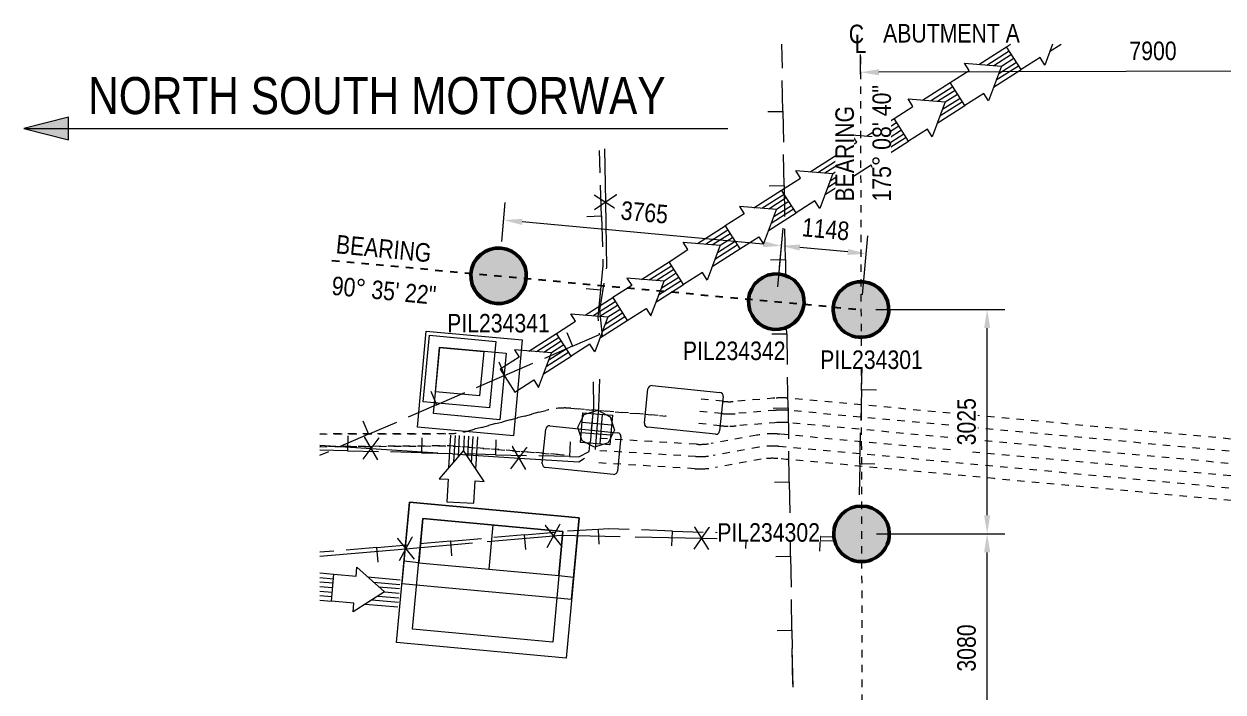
# Model space of a CAD drawing. Header units: metres. Extents: x 565 to 597, y 2 to 1696.
# Drawn here: x 565.45 to 581.63, y 1685.56 to 1694.56 of the extents above; entities that cross this region are included whole.
import ezdxf

# ---------------------------------------------------------------- set-up
doc = ezdxf.new("R2010")
doc.units = ezdxf.units.M
for name, pattern in [('Dashed', [0.0075, 0.005, -0.0025]), ('JacobsCenter', [0.015, 0.009, -0.0015, 0.003, -0.0015]), ('JacobsDash', [0.0045, 0.003, -0.0015]), ('JacobsGridLine', [0.0145, 0.01, -0.001, 0.0025, -0.001])]:
    doc.linetypes.add(name, pattern=pattern)
doc.layers.get('Defpoints').update_dxf_attribs({"color": 41})
for name, color, linetype, lineweight in [('D-BDGE', 7, 'Continuous', 13), ('D-BDGE-FNDN', 7, 'Continuous', 50), ('D-BDGE-FNDN-PILE-CONC', 7, 'Continuous', 50), ('D-ENHA-GEN-LINE', 7, 'Continuous', 9), ('D-ENHA-GEN-LINE-GRIDS', 7, 'Continuous', 9), ('D-ENHA-TEXT', 7, 'Continuous', 9), ('D-ENHA-TEXT-DIMS', 7, 'Continuous', 9), ('D-ENHA-TEXT-TAG', 7, 'Continuous', 18)]:
    doc.layers.add(name, color=color, linetype=linetype, lineweight=lineweight)
doc.styles.add('Arial Narrow_1', font='ARIALN.TTF', dxfattribs={"height": 0.25})
doc.styles.add('Arial Narrow_2', font='ARIALN.TTF', dxfattribs={"height": 0.0025})
doc.styles.add('Arial Narrow_3', font='ARIALN.TTF', dxfattribs={"height": 0.5})
doc.dimstyles.new('Dimension_Standard_O__mm_', dxfattribs={"dimscale": 0.3048, "dimtxt": 0.255858, "dimasz": 0.82021, "dimexe": 0.787402, "dimexo": 0.492126, "dimgap": 0.492126, "dimtad": 1, "dimdec": 0, "dimlfac": 1000, "dimzin": 0, "dimdsep": 46, "dimtxsty": 'Arial Narrow_1', "dimsah": 1, "dimcen": 0.09, "dimaunit": 1, "dimadec": 4, "dimazin": 0, "dimtfac": 1, "dimtdec": 4, "dimtix": 1, "dimtmove": 0, "dimatfit": 3, "dimfxl": 1, "dimtvp": 1, "dimtfill": 1, "dimtolj": 1, "dimtzin": 0, "dimlwd": 18, "dimlwe": 18, "dimarcsym": 2})

# ---------------------------------------------------------------- blocks, each defined once
blk = doc.blocks.new('T2DPAA-T2D-PWA-SU-M2D-000003_250_dwg-40806560-DRG-2871051 - FOUNDATION LAYOUT')
at = {"color": 31, "lineweight": 18, "true_color": 0xffc388}
for p, q in [((20.04, 1602.011), (20.072, 1601.69)), ((20.13, 1601.11), (20.089, 1601.524)), ((20.23, 1600.115), (20.189, 1600.529)), ((17.742, 1600.082), (17.707, 1600.382)), ((17.809, 1599.502), (17.761, 1599.916)), ((20.33, 1599.12), (20.288, 1599.534)), ((20.43, 1598.125), (20.421, 1598.21)), ((20.53, 1597.13), (20.488, 1597.544)), ((16.682, 1597.25), (17.049, 1597.446)), ((21.498, 1597.456), (21.523, 1597.04)), ((15.799, 1596.78), (16.167, 1596.976)), ((20.629, 1596.135), (20.588, 1596.549)), ((14.916, 1596.31), (15.284, 1596.506)), ((21.558, 1596.458), (21.583, 1596.042)), ((14.651, 1596.064), (15.067, 1596.088)), ((15.649, 1596.12), (16.065, 1596.144)), ((16.647, 1596.176), (17.063, 1596.2)), ((14.285, 1595.973), (14.402, 1596.036)), ((20.729, 1595.14), (20.688, 1595.554)), ((21.109, 1595.439), (20.693, 1595.42)), ((19.111, 1595.345), (18.695, 1595.326)), ((20.11, 1595.392), (19.694, 1595.373)), ((17.125, 1595.132), (16.715, 1595.062)), ((16.139, 1594.965), (15.729, 1594.895)), ((15.154, 1594.798), (14.743, 1594.729)), ((14.578, 1594.701), (14.392, 1594.669)), ((20.829, 1594.145), (20.787, 1594.559)), ((20.902, 1593.42), (20.853, 1593.901))]:
    blk.add_line(p, q, dxfattribs=at)
at = {"color": 11, "lineweight": 18, "true_color": 0xe78888}
for p, q in [((18.175, 1596.703), (17.775, 1596.703)), ((17.908, 1596.836), (17.908, 1596.436)), ((18.041, 1596.436), (18.041, 1596.836)), ((17.775, 1596.569), (18.175, 1596.569))]:
    blk.add_line(p, q, dxfattribs=at)
at = {"color": 23, "lineweight": 18, "true_color": 0xd58888}
blk.add_line((20.611, 1595.35), (21.306, 1595.393), dxfattribs=at)
at = {"color": 31, "lineweight": 18, "true_color": 0xffc388, "flags": 128}
for points in [[(19.931, 1601.09), (20.129, 1601.109), (20.13, 1601.11), (20.172, 1600.695)], [(20.031, 1600.095), (20.229, 1600.115), (20.23, 1600.115), (20.272, 1599.7)], [(17.611, 1599.479), (17.808, 1599.502), (17.809, 1599.502), (17.857, 1599.089)], [(20.131, 1599.1), (20.328, 1599.12), (20.33, 1599.12), (20.351, 1598.905)], [(17.884, 1598.091), (17.875, 1598.143), (17.881, 1598.507), (17.886, 1598.84), (17.877, 1598.923)], [(17.681, 1598.51), (17.88, 1598.507), (17.881, 1598.507)], [(20.231, 1598.105), (20.428, 1598.125), (20.43, 1598.125), (20.471, 1597.71)], [(17.47, 1597.896), (17.564, 1597.721), (17.564, 1597.72), (17.197, 1597.524)], [(17.564, 1597.72), (17.913, 1597.906), (17.91, 1597.927)], [(21.698, 1597.468), (21.5, 1597.456), (21.498, 1597.456), (21.48, 1597.753)], [(16.588, 1597.426), (16.681, 1597.251), (16.682, 1597.25), (16.314, 1597.054)], [(17.91, 1596.624), (17.915, 1596.918), (17.885, 1597.262)], [(20.331, 1597.11), (20.528, 1597.13), (20.53, 1597.13), (20.571, 1596.715)], [(15.705, 1596.956), (15.798, 1596.781), (15.799, 1596.78), (15.431, 1596.584)], [(21.758, 1596.47), (21.56, 1596.458), (21.558, 1596.458), (21.533, 1596.874)], [(14.822, 1596.486), (14.916, 1596.311), (14.916, 1596.31), (14.549, 1596.114)], [(16.636, 1596.376), (16.647, 1596.178), (16.647, 1596.176), (16.231, 1596.153)], [(17.635, 1596.432), (17.646, 1596.234), (17.646, 1596.232), (17.23, 1596.209)], [(17.646, 1596.232), (17.772, 1596.24), (17.904, 1596.324), (17.907, 1596.457)], [(14.639, 1596.264), (14.651, 1596.066), (14.651, 1596.064), (14.279, 1596.044)], [(15.638, 1596.32), (15.649, 1596.122), (15.649, 1596.12), (15.233, 1596.097)], [(20.43, 1596.115), (20.628, 1596.135), (20.629, 1596.135), (20.671, 1595.72)], [(20.119, 1595.193), (20.11, 1595.391), (20.11, 1595.392), (20.526, 1595.412)], [(21.118, 1595.24), (21.109, 1595.438), (21.109, 1595.439), (21.291, 1595.448)], [(18.528, 1595.318), (18.248, 1595.305), (18.113, 1595.285), (17.701, 1595.226)], [(18.142, 1595.087), (18.114, 1595.284), (18.113, 1595.285)], [(19.12, 1595.145), (19.111, 1595.344), (19.111, 1595.345), (19.527, 1595.365)], [(17.159, 1594.935), (17.126, 1595.13), (17.125, 1595.132), (17.536, 1595.201)], [(20.53, 1595.12), (20.728, 1595.14), (20.729, 1595.14), (20.771, 1594.725)], [(16.173, 1594.768), (16.14, 1594.963), (16.139, 1594.965), (16.55, 1595.034)], [(15.187, 1594.601), (15.154, 1594.797), (15.154, 1594.798), (15.564, 1594.868)], [(20.63, 1594.125), (20.827, 1594.145), (20.829, 1594.145), (20.853, 1593.901)]]:
    blk.add_lwpolyline(points, dxfattribs=at)
at = {"color": 23, "lineweight": 18, "true_color": 0xd58888, "flags": 128}
for points in [[(17.775, 1600.408), (17.846, 1599.695), (17.933, 1598.822), (17.931, 1598.799)], [(17.687, 1599.78), (18.003, 1599.611), (18.006, 1599.609)], [(17.707, 1599.58), (17.984, 1599.807), (17.986, 1599.81)], [(17.914, 1598.6), (17.883, 1598.236), (17.951, 1597.892)], [(17.988, 1596.356), (17.985, 1596.93), (17.968, 1597.308)], [(15.07, 1595.975), (14.866, 1596.269), (14.863, 1596.271)], [(14.869, 1595.971), (15.063, 1596.272), (15.065, 1596.274)], [(16.067, 1596.141), (16.967, 1596.157), (17.775, 1596.171), (17.848, 1596.226)], [(17.07, 1596.009), (16.866, 1596.303), (16.863, 1596.305)], [(16.868, 1596.005), (17.062, 1596.306), (17.065, 1596.308)], [(14.273, 1596.111), (14.967, 1596.123), (15.867, 1596.138)], [(19.623, 1595.138), (19.406, 1595.423), (19.403, 1595.425)], [(19.422, 1595.126), (19.602, 1595.435), (19.604, 1595.438)], [(17.643, 1595.018), (17.396, 1595.278), (17.393, 1595.28)], [(17.444, 1594.985), (17.59, 1595.311), (17.592, 1595.314)], [(18.615, 1595.226), (19.513, 1595.282), (20.411, 1595.337)], [(16.631, 1594.998), (17.518, 1595.149), (17.607, 1595.165), (18.415, 1595.213)], [(14.396, 1594.617), (15.546, 1594.813), (16.434, 1594.964)], [(15.671, 1594.682), (15.425, 1594.942), (15.422, 1594.944)], [(15.472, 1594.648), (15.619, 1594.975), (15.621, 1594.978)]]:
    blk.add_lwpolyline(points, dxfattribs=at)
at = {"color": 11, "lineweight": 18, "true_color": 0xe78888, "flags": 128}
for points in [[(17.972, 1596.887), (18.149, 1596.814), (18.222, 1596.637), (18.149, 1596.46), (17.972, 1596.387), (17.796, 1596.46), (17.722, 1596.637), (17.796, 1596.814)], [(18.175, 1596.836), (18.175, 1596.436), (17.775, 1596.436), (17.775, 1596.836)]]:
    blk.add_lwpolyline(points, close=True, dxfattribs=at)
blk = doc.blocks.new('T2DPAA-T2D-PWA-SU-M2D-000001_ExistingUtilities_rvt-1-DRG-2871051 - FOUNDATION LAYOUT')
at = {"color": 9, "lineweight": 18, "true_color": 0xc3c3c3, "rotation": 355.285451560958}
blk.add_blockref('T2DPAA-T2D-PWA-SU-M2D-000003_250_dwg-40806560-DRG-2871051 - FOUNDATION LAYOUT', (424.033, 99.349), dxfattribs=at)
blk = doc.blocks.new('T2DPAA-T2D-C3S-SD-M2D-100010_250_dwg-40816791-DRG-2871051 - FOUNDATION LAYOUT')
at = {"lineweight": 18}
for p, q in [((275.567, -98.29), (275.713, -98.179)), ((274.629, -98.542), (274.982, -98.275)), ((274.735, -98.542), (275.021, -98.325)), ((274.831, -98.54), (275.055, -98.37)), ((274.879, -98.732), (275.165, -98.516)), ((274.907, -98.641), (275.131, -98.471)), ((274.85, -98.834), (275.203, -98.566)), ((273.912, -99.086), (274.265, -98.819)), ((274.018, -99.086), (274.304, -98.869)), ((274.113, -99.084), (274.338, -98.914)), ((274.19, -99.185), (274.414, -99.015)), ((274.133, -99.378), (274.486, -99.11)), ((274.162, -99.276), (274.448, -99.06)), ((273.195, -99.63), (273.548, -99.363)), ((273.301, -99.63), (273.586, -99.413)), ((273.396, -99.628), (273.62, -99.458)), ((273.416, -99.921), (273.769, -99.654)), ((273.445, -99.82), (273.731, -99.603)), ((273.473, -99.729), (273.697, -99.559)), ((272.478, -100.174), (272.831, -99.906)), ((272.584, -100.174), (272.869, -99.957)), ((272.679, -100.172), (272.903, -100.002)), ((272.728, -100.364), (273.014, -100.147)), ((272.756, -100.272), (272.98, -100.102)), ((272.699, -100.465), (273.052, -100.198)), ((271.761, -100.718), (272.114, -100.45)), ((271.867, -100.717), (272.152, -100.501)), ((271.962, -100.716), (272.186, -100.546)), ((272.039, -100.816), (272.263, -100.646)), ((271.982, -101.009), (272.335, -100.742)), ((272.011, -100.908), (272.297, -100.691)), ((271.044, -101.262), (271.397, -100.994)), ((271.15, -101.261), (271.435, -101.045)), ((271.245, -101.259), (271.469, -101.089)), ((271.265, -101.553), (271.618, -101.286)), ((271.294, -101.452), (271.58, -101.235)), ((271.322, -101.36), (271.546, -101.19)), ((270.327, -101.806), (270.68, -101.538)), ((270.433, -101.805), (270.718, -101.589)), ((270.528, -101.803), (270.752, -101.633)), ((270.577, -101.996), (270.863, -101.779)), ((270.605, -101.904), (270.829, -101.734)), ((270.548, -102.097), (270.901, -101.829)), ((269.61, -102.35), (269.963, -102.082)), ((269.716, -102.349), (270.001, -102.132)), ((269.811, -102.347), (270.035, -102.177)), ((269.888, -102.448), (270.112, -102.278)), ((269.831, -102.641), (270.184, -102.373)), ((269.86, -102.54), (270.146, -102.323)), ((268.893, -102.894), (269.246, -102.626)), ((268.998, -102.893), (269.284, -102.676)), ((269.094, -102.891), (269.318, -102.721)), ((269.114, -103.185), (269.467, -102.917)), ((269.143, -103.083), (269.429, -102.867)), ((269.171, -102.992), (269.395, -102.822)), ((267.946, -104.553), (267.936, -104.11)), ((268.008, -104.467), (268, -104.109)), ((268.062, -104.389), (268.056, -104.107)), ((268.189, -104.386), (268.182, -104.105)), ((268.247, -104.462), (268.239, -104.103)), ((268.312, -104.545), (268.302, -104.102)), ((268.602, -105.271), (268.596, -105.871)), ((269.546, -105.88), (269.746, -105.882)), ((266.328, -106.108), (266.516, -106.109)), ((266.973, -106.11), (267.416, -106.111)), ((266.333, -106.172), (266.516, -106.172)), ((266.338, -106.228), (266.516, -106.228)), ((266.343, -106.291), (266.516, -106.292)), ((267.058, -106.173), (267.416, -106.174)), ((267.135, -106.23), (267.416, -106.231)), ((266.348, -106.355), (266.516, -106.355)), ((266.353, -106.411), (266.516, -106.411)), ((266.358, -106.474), (266.515, -106.474)), ((266.972, -106.476), (267.415, -106.477)), ((267.057, -106.413), (267.416, -106.413)), ((267.134, -106.356), (267.416, -106.357))]:
    blk.add_line(p, q, dxfattribs=at)
at = {"lineweight": 18, "flags": 128}
for points in [[(275.598, -98.189), (275.516, -98.478), (275.444, -98.383), (275.203, -98.566), (274.982, -98.275), (275.034, -98.235)], [(274.936, -98.539), (274.799, -99.022), (274.727, -98.927), (274.486, -99.11), (274.265, -98.819), (274.506, -98.636), (274.434, -98.541), (274.936, -98.539), (275.093, -98.42)], [(274.219, -99.083), (274.082, -99.566), (274.01, -99.471), (273.769, -99.654), (273.548, -99.362), (273.789, -99.18), (273.717, -99.085), (274.219, -99.083), (274.376, -98.964)], [(273.502, -99.627), (273.365, -100.11), (273.293, -100.015), (273.052, -100.198), (272.831, -99.906), (273.072, -99.724), (273, -99.628), (273.502, -99.627), (273.659, -99.508)], [(272.785, -100.171), (272.648, -100.654), (272.576, -100.559), (272.335, -100.742), (272.114, -100.45), (272.355, -100.268), (272.283, -100.172), (272.785, -100.171), (272.942, -100.052)], [(272.225, -100.596), (272.068, -100.715), (271.566, -100.716), (271.638, -100.811), (271.397, -100.994), (271.618, -101.285), (271.859, -101.103), (271.931, -101.198), (272.068, -100.715)], [(271.351, -101.259), (271.214, -101.742), (271.142, -101.647), (270.901, -101.829), (270.68, -101.538), (270.921, -101.355), (270.849, -101.26), (271.351, -101.259), (271.508, -101.14)], [(270.79, -101.684), (270.634, -101.803), (270.132, -101.804), (270.204, -101.899), (269.963, -102.082), (270.184, -102.373), (270.425, -102.191), (270.497, -102.286), (270.634, -101.803)], [(269.917, -102.347), (269.78, -102.83), (269.708, -102.734), (269.467, -102.917), (269.246, -102.626), (269.487, -102.443), (269.415, -102.348), (269.917, -102.347), (270.073, -102.228)], [(269.356, -102.772), (269.2, -102.891), (268.698, -102.892), (268.77, -102.987), (268.529, -103.17), (268.75, -103.461), (268.991, -103.278), (269.063, -103.374), (269.2, -102.891)], [(268.119, -104.106), (268.124, -104.303), (267.83, -104.71), (267.95, -104.707), (267.956, -105.01), (268.322, -105.002), (268.315, -104.699), (268.435, -104.697), (268.124, -104.303)], [(267.646, -105.861), (269.546, -105.88), (269.552, -105.28), (267.652, -105.261), (267.646, -105.861), (267.446, -105.859)], [(267.219, -106.293), (266.817, -106.595), (266.818, -106.475), (266.515, -106.474), (266.516, -106.109), (266.819, -106.11), (266.819, -105.99), (267.219, -106.293), (267.416, -106.294)]]:
    blk.add_lwpolyline(points, dxfattribs=at)
for points in [[(267.492, -102.739), (268.792, -102.752), (268.779, -104.052), (267.479, -104.039)], [(268.438, -102.802), (268.429, -103.702), (267.529, -103.693), (267.538, -102.793)], [(267.69, -102.941), (268.59, -102.95), (268.581, -103.85), (267.681, -103.841)], [(268.287, -102.95), (268.281, -103.55), (267.681, -103.544), (267.687, -102.944)], [(269.754, -105.082), (269.735, -106.982), (267.435, -106.959), (267.454, -105.059)], [(267.443, -106.159), (269.743, -106.182), (269.754, -105.082), (267.454, -105.059)], [(269.552, -105.28), (269.537, -106.78), (267.637, -106.761), (267.652, -105.261)]]:
    blk.add_lwpolyline(points, close=True, dxfattribs=at)
blk = doc.blocks.new('T2DPAA-T2D-PWC-SD-M2D-100001_ProposedDrainage_rvt-1-DRG-2871051 - FOUNDATION LAYOUT')
at = {"lineweight": 18, "rotation": 355.285451560958}
blk.add_blockref('T2DPAA-T2D-C3S-SD-M2D-100010_250_dwg-40816791-DRG-2871051 - FOUNDATION LAYOUT', (312.739, 1814.801), dxfattribs=at)
blk = doc.blocks.new('T2DPAA-T2D-C3S-TT-XRF-100101_dwg-40804724-DRG-2871051 - FOUNDATION LAYOUT')
at = {"color": 191, "lineweight": 18, "true_color": 0xbf7fff}
for p, q in [((245.711, -95.699), (245.72, -95.234)), ((245.771, -95.185), (246.69, -95.203)), ((246.74, -95.254), (246.73, -95.719)), ((246.68, -95.768), (245.76, -95.75)), ((244.381, -96.352), (244.39, -95.887)), ((244.441, -95.838), (245.361, -95.856)), ((245.41, -95.907), (245.401, -96.372)), ((245.35, -96.421), (244.43, -96.403))]:
    blk.add_line(p, q, dxfattribs=at)
at = {"color": 191, "linetype": 'Dashed', "lineweight": 18, "true_color": 0xbf7fff}
for p, q in [((247.236, -95.735), (246.629, -95.896)), ((247.278, -95.894), (246.671, -96.056)), ((247.321, -96.054), (246.714, -96.215))]:
    blk.add_line(p, q, dxfattribs=at)
at = {"color": 191, "linetype": 'Dashed', "lineweight": 18, "true_color": 0xbf7fff, "flags": 128}
for points in [[(246.746, -95.317), (246.693, -95.317), (246.442, -95.313), (246.442, -95.313)], [(247.435, -95.217), (247.412, -95.221), (246.895, -95.306), (246.88, -95.309)], [(257.611, -95.3), (257.61, -95.3), (253.842, -95.263), (248.842, -95.214), (247.636, -95.202), (247.607, -95.202)], [(246.743, -95.482), (246.691, -95.482), (246.439, -95.478), (246.439, -95.478)], [(247.462, -95.38), (247.438, -95.384), (246.921, -95.469)], [(257.609, -95.465), (257.608, -95.465), (253.84, -95.428), (248.841, -95.379), (247.635, -95.367)], [(246.741, -95.647), (246.688, -95.647), (246.437, -95.643), (246.437, -95.643)], [(247.489, -95.543), (247.465, -95.547), (246.948, -95.632)], [(257.607, -95.63), (257.606, -95.63), (253.839, -95.593), (248.839, -95.544), (247.633, -95.532)], [(257.655, -95.796), (257.648, -95.796), (257.644, -95.796), (257.485, -95.794), (256.485, -95.785), (255.485, -95.775), (254.485, -95.765), (253.485, -95.755), (252.485, -95.745), (251.485, -95.735), (250.485, -95.725), (249.485, -95.715), (248.485, -95.705), (247.746, -95.698), (247.662, -95.697), (247.547, -95.696)], [(246.433, -95.924), (245.898, -95.936), (245.84, -95.938), (245.826, -95.938), (245.507, -95.945), (245.135, -95.953), (245.135, -95.953)], [(256.443, -95.949), (255.483, -95.94), (254.483, -95.93), (253.483, -95.92), (252.483, -95.91), (251.483, -95.9), (250.483, -95.89), (249.483, -95.88), (248.483, -95.87), (247.744, -95.863), (247.661, -95.862), (247.546, -95.861)], [(246.436, -96.089), (245.901, -96.101), (245.844, -96.102), (245.829, -96.103), (245.511, -96.11), (245.139, -96.118), (245.139, -96.118)], [(256.288, -96.113), (255.481, -96.105), (254.481, -96.095), (253.481, -96.085), (252.482, -96.075), (251.482, -96.065), (250.482, -96.055), (249.482, -96.045), (248.482, -96.035), (247.743, -96.028), (247.659, -96.027), (247.544, -96.026)], [(246.44, -96.254), (245.905, -96.266), (245.848, -96.267), (245.833, -96.268), (245.514, -96.275), (245.143, -96.283), (245.143, -96.283)]]:
    blk.add_lwpolyline(points, dxfattribs=at)
for points in [[(243.335, -96.002), (244.372, -95.636)], [(244.703, -95.579), (245.995, -95.578)], [(241.356, -96.204), (243.088, -96.056), (243.089, -96.055), (243.088, -96.056)], [(241.371, -96.374), (241.918, -96.326), (243.108, -96.22), (243.194, -96.217), (244.672, -96.214), (243.194, -96.217), (243.108, -96.22), (241.918, -96.326)]]:
    blk.add_lwpolyline(points, close=True, dxfattribs=at)
at = {"color": 191, "lineweight": 18, "true_color": 0xbf7fff}
for centre, start, end in [((245.77, -95.235), 88.8881, 178.8881), ((246.69, -95.253), 358.8881, 88.8881), ((245.761, -95.7), 178.8881, 268.8881), ((246.681, -95.718), 268.8881, 358.8881), ((244.44, -95.888), 88.8881, 178.8881), ((245.36, -95.906), 358.8881, 88.8881), ((244.431, -96.353), 178.8881, 268.8881), ((245.351, -96.371), 268.8881, 358.8881)]:
    blk.add_arc(centre, 0.05, start, end, dxfattribs=at)
at = {"color": 191, "linetype": 'Dashed', "lineweight": 18, "true_color": 0xbf7fff}
for centre, radius, start, end in [((246.759, -94.483), 0.835, 269.116, 275.0027), ((246.759, -94.483), 0.835, 275.0027, 278.3861), ((247.625, -96.367), 1.165, 93.4816, 99.3732), ((247.625, -96.367), 1.165, 90.8917, 93.4816), ((246.759, -94.483), 1, 269.116, 275.0027), ((246.759, -94.483), 1, 275.0027, 278.3861), ((246.759, -94.483), 1, 278.3861, 279.3732), ((247.625, -96.367), 1, 93.4816, 99.3732), ((247.625, -96.367), 1, 90.8917, 93.4816), ((247.625, -96.367), 1, 89.4355, 90.8917), ((244.705, -96.579), 1, 95.6346, 109.4336), ((244.705, -96.579), 1, 95.6346, 109.4336), ((244.705, -96.579), 1, 90.0605, 95.6346), ((244.705, -96.579), 1, 90.0605, 95.6346), ((246.759, -94.483), 1.165, 269.116, 275.0027), ((246.759, -94.483), 1.165, 275.0027, 278.3861), ((246.759, -94.483), 1.165, 278.3861, 279.3732), ((247.625, -96.367), 0.835, 93.4816, 99.3732), ((247.625, -96.367), 0.835, 90.8917, 93.4816), ((247.625, -96.367), 0.835, 89.4355, 90.8917), ((247.536, -96.861), 1.165, 92.9923, 104.9022), ((247.536, -96.861), 1.165, 89.4298, 92.9923), ((246.414, -95.089), 0.835, 271.285, 275.5281), ((246.414, -95.089), 0.835, 275.5281, 284.9022), ((247.536, -96.861), 1, 92.9923, 104.9022), ((247.536, -96.861), 1, 89.4298, 92.9923), ((243.002, -95.059), 1, 274.9978, 286.651), ((243.002, -95.059), 1, 274.9978, 286.651), ((243.002, -95.059), 1, 286.651, 289.4336), ((243.002, -95.059), 1, 286.651, 289.4336), ((246.414, -95.089), 1, 271.285, 275.5281), ((246.414, -95.089), 1, 275.5281, 284.9022), ((247.536, -96.861), 0.835, 92.9923, 104.9022), ((247.536, -96.861), 0.835, 89.4298, 92.9923), ((246.414, -95.089), 1.165, 271.285, 275.5281), ((246.414, -95.089), 1.165, 275.5281, 284.9022)]:
    blk.add_arc(centre, radius, start, end, dxfattribs=at)
blk = doc.blocks.new('T2DPAA-T2D-PWC-TT-M2D-100010_ProposedITS_rvt-1-DRG-2871051 - FOUNDATION LAYOUT')
at = {"color": 191, "lineweight": 18, "true_color": 0xbf7fff, "rotation": 355.285451560958}
blk.add_blockref('T2DPAA-T2D-C3S-TT-XRF-100101_dwg-40804724-DRG-2871051 - FOUNDATION LAYOUT', (336.812, 1804.751), dxfattribs=at)
blk = doc.blocks.new('T2DPAA-T2D-C3S-UT-XRF-100124_250_dwg-40819921-DRG-2871051 - FOUNDATION LAYOUT')
at = {"lineweight": 18}
blk.add_line((215.614, 75.524), (215.561, 76.046), dxfattribs=at)
blk = doc.blocks.new('T2DPAA-T2D-PWC-UT-M2D-100001_ProposedUtilities_rvt-1-DRG-2871051 - FOUNDATION LAYOUT')
at = {"lineweight": 18, "rotation": 355.285451560958}
blk.add_blockref('T2DPAA-T2D-C3S-UT-XRF-100124_250_dwg-40819921-DRG-2871051 - FOUNDATION LAYOUT', (354.739, 1628.072), dxfattribs=at)
blk = doc.blocks.new('01_SFO_FRP_Pile_CastInPlace_CS - CAST-IN-PLACE PILE - 0750-7668704-DRG-2871051 - FOUNDATION LAYOUT')
at = {"layer": 'D-BDGE-FNDN', "linetype": 'JacobsDash', "lineweight": 18, "true_color": 0xc0c0c0}
blk.add_hatch(color=9, dxfattribs=at).paths.add_polyline_path([(0.375, 0), (0.369, 0.065), (0.352, 0.128), (0.325, 0.187), (0.287, 0.241), (0.241, 0.287), (0.187, 0.325), (0.128, 0.352), (0.065, 0.369), (0, 0.375), (-0.065, 0.369), (-0.128, 0.352), (-0.188, 0.325), (-0.241, 0.287), (-0.287, 0.241), (-0.325, 0.187), (-0.352, 0.128), (-0.369, 0.065), (-0.375, 0), (-0.369, -0.065), (-0.352, -0.128), (-0.325, -0.188), (-0.287, -0.241), (-0.241, -0.287), (-0.188, -0.325), (-0.128, -0.352), (-0.065, -0.369), (0, -0.375), (0.065, -0.369), (0.128, -0.352), (0.187, -0.325), (0.241, -0.287), (0.287, -0.241), (0.325, -0.188), (0.352, -0.128), (0.369, -0.065)])
at = {"layer": 'D-BDGE-FNDN-PILE-CONC'}
for start, end in [(90, 270), (270, 90)]:
    blk.add_arc((0, 0), 0.375, start, end, dxfattribs=at)
blk = doc.blocks.new('CS_Annot_Centreline Symbol1 - CS_Annot_Centreline Symbol 2-5308920-DRG-2871051 - FOUNDATION LAYOUT')
at = {"layer": 'D-ENHA-GEN-LINE', "char_height": 0.0025, "attachment_point": 1, "style": 'Arial Narrow_2'}
for s, insert, width in [('C  ', (-0.00119, 0.00463), 0.0044093), ('L', (-0.00041, 0.00329), 0.0019241)]:
    blk.add_mtext(s, dxfattribs=dict(at, insert=insert, width=width))
blk = doc.blocks.new('DIMBLOCK1-DRG-2871051 - FOUNDATION LAYOUT')
at = {"layer": 'D-ENHA-TEXT-DIMS', "color": 0, "lineweight": 18, "transparency": 16777216}
for p, q in [((576.949, 1690.714), (578.691, 1690.714)), ((578.451, 1687.939), (578.451, 1690.464)), ((576.956, 1687.689), (578.691, 1687.689))]:
    blk.add_line(p, q, dxfattribs=at)
at = {"layer": 'D-ENHA-TEXT-DIMS', "color": 0, "transparency": 16777216}
for points in [[(578.41, 1690.464), (578.493, 1690.464), (578.451, 1690.714)], [(578.41, 1687.939), (578.493, 1687.939), (578.451, 1687.689)]]:
    blk.add_solid(points, dxfattribs=at)
at = {"layer": 'Defpoints', "color": 0, "transparency": 16777216}
for p in [(576.799, 1690.714), (578.451, 1690.714), (576.806, 1687.689)]:
    blk.add_point(p, dxfattribs=at)
at = {"layer": 'D-ENHA-TEXT-DIMS', "color": 0, "lineweight": 18, "transparency": 16777216, "insert": (578.174, 1689.201), "char_height": 0.25, "width": 0.76026, "attachment_point": 5, "rotation": 90, "style": 'Arial Narrow_1', "bg_fill": 3, "box_fill_scale": 1.1, "bg_fill_color": 256, "bg_fill_true_color": 13158600, "bg_fill_transparency": 0}
blk.add_mtext('\\A1;3025', dxfattribs=at)
blk = doc.blocks.new('DIMBLOCK10-DRG-2871051 - FOUNDATION LAYOUT')
at = {"layer": 'D-ENHA-TEXT-DIMS', "color": 0, "lineweight": 18, "transparency": 16777216}
for p, q in [((576.956, 1687.689), (578.691, 1687.689)), ((578.451, 1684.859), (578.451, 1687.439)), ((576.964, 1684.609), (578.691, 1684.609))]:
    blk.add_line(p, q, dxfattribs=at)
at = {"layer": 'D-ENHA-TEXT-DIMS', "color": 0, "transparency": 16777216}
for points in [[(578.41, 1687.439), (578.493, 1687.439), (578.451, 1687.689)], [(578.41, 1684.859), (578.493, 1684.859), (578.451, 1684.609)]]:
    blk.add_solid(points, dxfattribs=at)
at = {"layer": 'Defpoints', "color": 0, "transparency": 16777216}
for p in [(576.806, 1687.689), (578.451, 1687.689), (576.814, 1684.609)]:
    blk.add_point(p, dxfattribs=at)
at = {"layer": 'D-ENHA-TEXT-DIMS', "color": 0, "lineweight": 18, "transparency": 16777216, "insert": (578.174, 1686.149), "char_height": 0.25, "width": 0.76026, "attachment_point": 5, "rotation": 90, "style": 'Arial Narrow_1', "bg_fill": 3, "box_fill_scale": 1.1, "bg_fill_color": 256, "bg_fill_true_color": 13158600, "bg_fill_transparency": 0}
blk.add_mtext('\\A1;3080', dxfattribs=at)
blk = doc.blocks.new('DIMBLOCK25-DRG-2871051 - FOUNDATION LAYOUT')
at = {"layer": 'D-ENHA-TEXT-DIMS', "color": 0, "lineweight": 18, "transparency": 16777216}
for p, q in [((576.741, 1693.887), (576.74, 1694.154)), ((584.641, 1693.906), (584.64, 1694.173)), ((584.391, 1693.933), (576.991, 1693.914))]:
    blk.add_line(p, q, dxfattribs=at)
at = {"layer": 'D-ENHA-TEXT-DIMS', "color": 0, "transparency": 16777216}
for points in [[(584.391, 1693.974), (584.391, 1693.891), (584.641, 1693.933)], [(576.991, 1693.956), (576.991, 1693.873), (576.741, 1693.914)]]:
    blk.add_solid(points, dxfattribs=at)
at = {"layer": 'Defpoints', "color": 0, "transparency": 16777216}
for p in [(576.741, 1693.914), (576.741, 1693.737), (584.641, 1693.756)]:
    blk.add_point(p, dxfattribs=at)
at = {"layer": 'D-ENHA-TEXT-DIMS', "color": 0, "lineweight": 18, "transparency": 16777216, "insert": (580.69, 1694.201), "char_height": 0.25, "width": 0.76026, "attachment_point": 5, "rotation": 0.1411, "style": 'Arial Narrow_1', "bg_fill": 3, "box_fill_scale": 1.1, "bg_fill_color": 256, "bg_fill_true_color": 13158600, "bg_fill_transparency": 0}
blk.add_mtext('\\A1;7900', dxfattribs=at)
blk = doc.blocks.new('DIMBLOCK28-DRG-2871051 - FOUNDATION LAYOUT')
at = {"layer": 'D-ENHA-TEXT-DIMS', "color": 0, "lineweight": 18, "transparency": 16777216}
for p, q in [((571.9, 1691.632), (571.948, 1692.159)), ((575.426, 1691.596), (572.175, 1691.897)), ((575.649, 1691.285), (575.697, 1691.812))]:
    blk.add_line(p, q, dxfattribs=at)
at = {"layer": 'D-ENHA-TEXT-DIMS', "color": 0, "transparency": 16777216}
for points in [[(572.179, 1691.938), (572.171, 1691.855), (571.926, 1691.92)], [(575.43, 1691.638), (575.423, 1691.555), (575.675, 1691.573)]]:
    blk.add_solid(points, dxfattribs=at)
at = {"layer": 'Defpoints', "color": 0, "transparency": 16777216}
for p in [(571.926, 1691.92), (571.886, 1691.482), (575.635, 1691.136)]:
    blk.add_point(p, dxfattribs=at)
at = {"layer": 'D-ENHA-TEXT-DIMS', "color": 0, "lineweight": 18, "transparency": 16777216, "insert": (573.826, 1692.023), "char_height": 0.25, "width": 0.76026, "attachment_point": 5, "rotation": 354.7135, "style": 'Arial Narrow_1', "bg_fill": 3, "box_fill_scale": 1.1, "bg_fill_color": 256, "bg_fill_true_color": 13158600, "bg_fill_transparency": 0}
blk.add_mtext('\\A1;3765', dxfattribs=at)
blk = doc.blocks.new('DIT_Annot_RoadDirection_1 - Right  Direction-5838657-DRG-2871051 - FOUNDATION LAYOUT')
at = {"layer": 'D-ENHA-GEN-LINE'}
blk.add_hatch(color=256, dxfattribs=at).paths.add_polyline_path([(0.089, 0.00153), (0.095, 0), (0.089, -0.00153)])
for p, q in [((0.095, 0), (0, 0)), ((0.089, 0.00153), (0.089, -0.00153)), ((0.095, 0), (0.089, 0.00153)), ((0.089, -0.00153), (0.095, 0))]:
    blk.add_line(p, q, dxfattribs=at)
blk = doc.blocks.new('DIMBLOCK29-DRG-2871051 - FOUNDATION LAYOUT')
at = {"layer": 'D-ENHA-TEXT-DIMS', "color": 0, "lineweight": 18, "transparency": 16777216}
for p, q in [((575.624, 1691.019), (575.697, 1691.812)), ((576.767, 1690.913), (576.84, 1691.706)), ((576.569, 1691.49), (575.924, 1691.55))]:
    blk.add_line(p, q, dxfattribs=at)
at = {"layer": 'D-ENHA-TEXT-DIMS', "color": 0, "transparency": 16777216}
for points in [[(575.928, 1691.592), (575.92, 1691.509), (575.675, 1691.573)], [(576.573, 1691.532), (576.566, 1691.449), (576.818, 1691.467)]]:
    blk.add_solid(points, dxfattribs=at)
at = {"layer": 'Defpoints', "color": 0, "transparency": 16777216}
for p in [(575.675, 1691.573), (575.61, 1690.87), (576.753, 1690.764)]:
    blk.add_point(p, dxfattribs=at)
at = {"layer": 'D-ENHA-TEXT-DIMS', "color": 0, "lineweight": 18, "transparency": 16777216, "insert": (576.272, 1691.797), "char_height": 0.25, "width": 0.76026, "attachment_point": 5, "rotation": 354.7135, "style": 'Arial Narrow_1', "bg_fill": 3, "box_fill_scale": 1.1, "bg_fill_color": 256, "bg_fill_true_color": 13158600, "bg_fill_transparency": 0}
blk.add_mtext('\\A1;1148', dxfattribs=at)

msp = doc.modelspace()

# ---------------------------------------------------------------- hatches: boundary and pattern name
at = {"layer": 'D-BDGE-FNDN-PILE-CONC', "lineweight": 5, "true_color": 0xc0c0c0}
for points in [[(571.8266, 1690.794), (571.892, 1690.7943), (571.9563, 1690.806), (572.0176, 1690.8286), (572.0741, 1690.8616), (572.1239, 1690.9039), (572.1657, 1690.9541), (572.1981, 1691.0109), (572.2201, 1691.0724), (572.2312, 1691.1369), (572.2308, 1691.2022), (572.2192, 1691.2666), (572.1965, 1691.3279), (572.1635, 1691.3843), (572.1213, 1691.4342), (572.071, 1691.4759), (572.0142, 1691.5083), (571.9527, 1691.5304), (571.8883, 1691.5414), (571.8229, 1691.5411), (571.7586, 1691.5294), (571.6973, 1691.5068), (571.6408, 1691.4738), (571.591, 1691.4315), (571.5492, 1691.3813), (571.5168, 1691.3245), (571.4947, 1691.2629), (571.4837, 1691.1985), (571.484, 1691.1332), (571.4957, 1691.0688), (571.5184, 1691.0075), (571.5513, 1690.9511), (571.5936, 1690.9012), (571.6439, 1690.8594), (571.7007, 1690.827), (571.7622, 1690.805)], [(575.5748, 1690.446), (575.6402, 1690.4463), (575.7045, 1690.458), (575.7658, 1690.4806), (575.8223, 1690.5136), (575.8721, 1690.5559), (575.9139, 1690.6062), (575.9463, 1690.6629), (575.9683, 1690.7245), (575.9794, 1690.7889), (575.979, 1690.8543), (575.9674, 1690.9186), (575.9447, 1690.9799), (575.9117, 1691.0363), (575.8695, 1691.0862), (575.8192, 1691.128), (575.7624, 1691.1604), (575.7009, 1691.1824), (575.6365, 1691.1934), (575.5711, 1691.1931), (575.5068, 1691.1815), (575.4455, 1691.1588), (575.389, 1691.1258), (575.3392, 1691.0836), (575.2974, 1691.0333), (575.265, 1690.9765), (575.2429, 1690.915), (575.2319, 1690.8505), (575.2322, 1690.7852), (575.2439, 1690.7209), (575.2666, 1690.6595), (575.2995, 1690.6031), (575.3418, 1690.5532), (575.3921, 1690.5115), (575.4489, 1690.4791), (575.5104, 1690.457)]]:
    msp.add_hatch(color=9, dxfattribs=at).paths.add_polyline_path(points)

# ---------------------------------------------------------------- linework, layer by layer
at = {"layer": 'D-BDGE', "linetype": 'JacobsCenter', "lineweight": 25}
msp.add_line((569.6082, 1691.3765), (576.7486, 1690.7136), dxfattribs=at)
at = {"layer": 'D-BDGE-FNDN-PILE-CONC'}
for centre, start, end in [((571.8574, 1691.1677), 85.28545, 265.28545), ((571.8574, 1691.1677), 265.28545, 85.28545), ((575.6056, 1690.8197), 85.28545, 265.28545), ((575.6056, 1690.8197), 265.28545, 85.28545)]:
    msp.add_arc(centre, 0.375, start, end, dxfattribs=at)
at = {"layer": 'D-ENHA-GEN-LINE-GRIDS', "linetype": 'JacobsGridLine', "lineweight": 18}
msp.add_line((576.7402, 1694.123), (576.8386, 1654.1859), dxfattribs=at)

# ---------------------------------------------------------------- block references
at = {"color": 9, "lineweight": 5, "true_color": 0xc3c3c3}
msp.add_blockref('T2DPAA-T2D-PWA-SU-M2D-000001_ExistingUtilities_rvt-1-DRG-2871051 - FOUNDATION LAYOUT', (0, 0), dxfattribs=at)
at = {"lineweight": 5}
for name in ['T2DPAA-T2D-PWC-SD-M2D-100001_ProposedDrainage_rvt-1-DRG-2871051 - FOUNDATION LAYOUT', 'T2DPAA-T2D-PWC-UT-M2D-100001_ProposedUtilities_rvt-1-DRG-2871051 - FOUNDATION LAYOUT']:
    msp.add_blockref(name, (0, 0), dxfattribs=at)
at = {"color": 191, "lineweight": 5, "true_color": 0xbf7fff}
msp.add_blockref('T2DPAA-T2D-PWC-TT-M2D-100010_ProposedITS_rvt-1-DRG-2871051 - FOUNDATION LAYOUT', (0, 0), dxfattribs=at)
at = {"layer": 'D-BDGE-FNDN'}
for p, rotation in [((576.7486, 1690.7138), 265.2854515609573), ((576.7555, 1687.6889), 270.1411347535754)]:
    msp.add_blockref('01_SFO_FRP_Pile_CastInPlace_CS - CAST-IN-PLACE PILE - 0750-7668704-DRG-2871051 - FOUNDATION LAYOUT', p, dxfattribs=dict(at, rotation=rotation))
at = {"layer": 'D-ENHA-GEN-LINE', "xscale": 100, "yscale": 100, "zscale": 100}
msp.add_blockref('CS_Annot_Centreline Symbol1 - CS_Annot_Centreline Symbol 2-5308920-DRG-2871051 - FOUNDATION LAYOUT', (576.7026, 1694.093), dxfattribs=at)
at = {"layer": 'D-ENHA-GEN-LINE', "xscale": 100, "yscale": 100, "zscale": 100, "rotation": 180}
msp.add_blockref('DIT_Annot_RoadDirection_1 - Right  Direction-5838657-DRG-2871051 - FOUNDATION LAYOUT', (574.9511, 1693.1571), dxfattribs=at)

# ---------------------------------------------------------------- next in the draw order: texts
at = {"layer": 'D-ENHA-GEN-LINE', "attachment_point": 1, "bg_fill": 3, "box_fill_scale": 1, "bg_fill_color": 256, "bg_fill_true_color": 13158600, "bg_fill_transparency": 0}
for s, insert, char_height, style in [('ABUTMENT A', (577.0472, 1694.5649), 0.25, 'Arial Narrow_1'), ('NORTH SOUTH MOTORWAY', (566.3172, 1693.8494), 0.5, 'Arial Narrow_3')]:
    msp.add_mtext(s, dxfattribs=dict(at, insert=insert, char_height=char_height, style=style))
at = {"layer": 'D-ENHA-TEXT', "char_height": 0.25, "attachment_point": 1, "style": 'Arial Narrow_1', "bg_fill": 3, "box_fill_scale": 1, "bg_fill_color": 256, "bg_fill_true_color": 13158600, "bg_fill_transparency": 0}
for s, insert, rotation in [('BEARING', (576.4031, 1692.1708), 90), ('BEARING', (569.6776, 1691.7227), 354.48951), ('90° 35\' 22"', (569.6197, 1691.1629), 354.48951)]:
    msp.add_mtext(s, dxfattribs=dict(at, insert=insert, rotation=rotation))
at = {"layer": 'D-ENHA-TEXT-TAG', "lineweight": 9, "char_height": 0.25, "attachment_point": 1, "style": 'Arial Narrow_1', "bg_fill": 3, "box_fill_scale": 1, "bg_fill_color": 256, "bg_fill_true_color": 13158600, "bg_fill_transparency": 0}
for s, insert in [('PIL234341', (571.1628, 1690.6544)), ('PIL234342', (574.3442, 1690.2822)), ('PIL234302', (574.8089, 1687.8326))]:
    msp.add_mtext(s, dxfattribs=dict(at, insert=insert))

# ---------------------------------------------------------------- next in the draw order: dimensions: what is measured, and where the dimension line sits
at = {"layer": 'D-ENHA-TEXT-DIMS', "lineweight": 18}
for base, p1, p2, angle, override, picture, middle in [((571.9264, 1691.92), (575.6349, 1691.1355), (571.8859, 1691.4824), 354.71348, {"dimpost": '<>', "dimfxl": 3.765}, 'DIMBLOCK28-DRG-2871051 - FOUNDATION LAYOUT', (573.8264, 1692.023)), ((578.4514, 1690.7138), (576.8055, 1687.6889), (576.7986, 1690.7138), 90, {"dimpost": '<>', "dimfxl": 3.024878}, 'DIMBLOCK1-DRG-2871051 - FOUNDATION LAYOUT', (578.1738, 1689.2013))]:
    dim = msp.add_linear_dim(base=base, p1=p1, p2=p2, angle=angle, dimstyle='Dimension_Standard_O__mm_', override=override, dxfattribs=at)
    dim.commit()
    dim.dimension.update_dxf_attribs({"geometry": picture, "text_midpoint": middle})

# ---------------------------------------------------------------- next in the draw order: texts
at = {"layer": 'D-ENHA-TEXT-TAG', "lineweight": 9, "insert": (576.1979, 1690.1624), "char_height": 0.25, "attachment_point": 1, "style": 'Arial Narrow_1', "bg_fill": 3, "box_fill_scale": 1, "bg_fill_color": 256, "bg_fill_true_color": 13158600, "bg_fill_transparency": 0}
msp.add_mtext('PIL234301', dxfattribs=at)

# ---------------------------------------------------------------- next in the draw order: dimensions: what is measured, and where the dimension line sits
at = {"layer": 'D-ENHA-TEXT-DIMS', "lineweight": 18}
for base, p1, p2, angle, override, picture, middle in [((576.7407, 1693.9137), (584.6411, 1693.7564), (576.7412, 1693.737), 0.14113, {"dimpost": '<>', "dimfxl": 7.9}, 'DIMBLOCK25-DRG-2871051 - FOUNDATION LAYOUT', (580.69, 1694.2011)), ((575.6753, 1691.5731), (576.7532, 1690.7636), (575.6102, 1690.8695), 354.71348, {"dimpost": '<>', "dimfxl": 1.147874}, 'DIMBLOCK29-DRG-2871051 - FOUNDATION LAYOUT', (576.2724, 1691.7967)), ((578.4514, 1687.6889), (576.8137, 1684.6091), (576.8055, 1687.6889), 90, {"dimpost": '<>', "dimfxl": 3.079824}, 'DIMBLOCK10-DRG-2871051 - FOUNDATION LAYOUT', (578.1738, 1686.149))]:
    dim = msp.add_linear_dim(base=base, p1=p1, p2=p2, angle=angle, dimstyle='Dimension_Standard_O__mm_', override=override, dxfattribs=at)
    dim.commit()
    dim.dimension.update_dxf_attribs({"geometry": picture, "text_midpoint": middle})

# ---------------------------------------------------------------- next in the draw order: texts
at = {"layer": 'D-ENHA-TEXT', "insert": (576.9031, 1692.1708), "char_height": 0.25, "attachment_point": 1, "rotation": 90, "style": 'Arial Narrow_1', "bg_fill": 3, "box_fill_scale": 1, "bg_fill_color": 256, "bg_fill_true_color": 13158600, "bg_fill_transparency": 0}
msp.add_mtext('175° 08\' 40"', dxfattribs=at)

doc.saveas('drawing.dxf')
